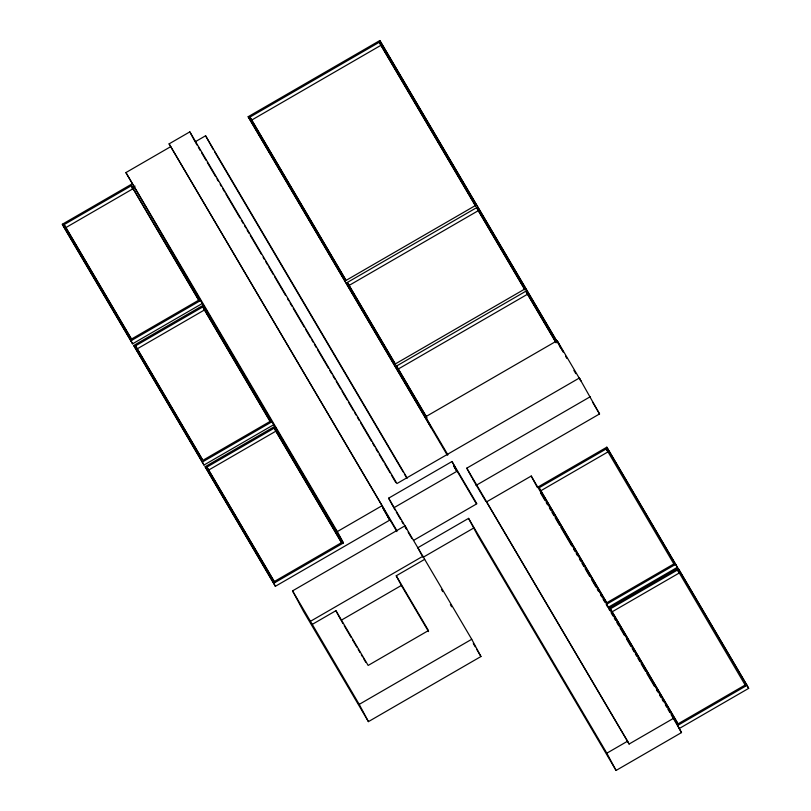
<?xml version="1.0" encoding="UTF-8"?>
<svg xmlns="http://www.w3.org/2000/svg" width="811" height="811" viewBox="0 0 811 811"><rect width="100%" height="100%" fill="white"/><g stroke="black" fill="none" stroke-linecap="round" stroke-linejoin="round"><path stroke-width="1.22" d="M275.375 586.302L273.753 583.251L343.398 542.954L274.767 426.424L205.122 466.72L275.375 586.302L389.726 520.135L382.032 505.719L169.094 143.871L189.835 131.869L396.944 483.559L579.338 378.027L599.542 413.945L476.016 485.414M203.368 305.189L273.621 424.771L203.977 465.058L133.724 345.486L203.368 305.189L205.001 308.231L125.908 172.581L170.614 146.71M406.929 477.669L205.589 135.772L195.147 141.824L189.835 131.869M202.233 303.527L132.588 343.823L63.957 227.293L62.335 224.241L131.98 183.955M447.277 455.133L248.156 116.723L379.822 40.55L558.759 344.401M64.11 224.617L131.433 185.668L198.827 300.111L131.504 339.059L64.11 224.617L131.848 339.931M249.94 117.098L379.274 42.263L475.418 205.538L346.094 280.373L249.94 117.098L345.79 280.16M131.808 188.04L135.082 186.135M65.732 227.668L133.055 188.71L131.433 185.668M251.562 120.15L380.896 45.315L379.274 42.263M132.588 343.823L130.956 340.782L200.601 300.486M135.508 345.851L202.821 306.903L270.225 421.345L202.902 460.303L135.508 345.851L201.959 458.985M137.13 348.902L204.453 309.954L202.821 306.903M347.321 282.461L476.655 207.636L524.636 289.111L395.302 363.936L347.321 282.461L395.646 364.818M348.943 285.513L478.277 210.678L476.655 207.636M203.977 465.058L202.355 462.017L271.999 421.72M206.896 467.095L274.219 428.137L341.613 542.589L274.3 581.538L206.896 467.095L274.635 582.399M208.528 470.137L275.852 431.188L274.219 428.137M426.13 416.58L396.528 366.035L525.863 291.2L555.748 341.938M398.16 369.076L527.495 294.241L525.863 291.2M248.156 116.723L431.584 428.208L425.511 416.834L557.177 340.661L580.858 380.876L579.338 378.027M393.213 506.743L388.641 498.167L451.991 461.52L476.868 503.763L413.519 540.42M343.398 542.954L337.325 531.58L382.032 505.719M451.991 461.52L457.14 471.161L393.791 507.818L395.038 509.937M471.951 477.801L466.791 468.16L590.327 396.68M388.641 498.167L471.728 639.271L480.943 656.525L368.427 721.628L303.446 611.281L292.548 590.874L405.064 525.771L406.747 528.914M531.225 476.037L486.519 501.908L629.103 744.032L673.809 718.161L531.225 476.037L537.298 487.411L606.81 447.196L677.378 567.305L607.865 607.52M673.809 718.161L681.504 732.586L616.066 770.45L606.841 753.186L468.565 518.371L417.827 547.729L421.832 555.231M606.486 602.553L539.072 487.786L606.263 448.909L674.316 564.76M368.427 721.628L359.212 704.374L310.461 621.297L422.977 556.194M422.977 557.38L473.715 528.022M540.694 490.827L607.885 451.95L606.263 448.909M312.144 624.45L335.916 610.693L368.153 665.436L428.472 630.542L396.234 575.79L424.66 559.347M396.234 575.79L401.384 585.441L341.066 620.334L335.916 610.693M359.212 704.374L471.728 639.271M673.971 563.888L606.78 602.766L539.072 487.786M675.745 564.253L606.233 604.479L607.317 606.506M681.504 732.586L679.152 728.582L748.665 688.367L747.043 685.315L678.097 568.258L608.585 608.473L609.862 610.642M677.144 722.53L610.369 608.848L677.56 569.971L745.613 685.822M611.991 611.889L679.182 573.022L677.56 569.971M606.841 753.186L627.582 741.193L466.791 468.16M745.268 684.95L678.077 723.828L610.369 608.848M679.152 728.582L677.53 725.541L747.043 685.315M560.036 346.581L563.25 352.025L557.177 340.661M557.208 342.06L379.822 40.55M559.124 345.324L560.411 347.503M565.541 356.211L566.828 358.391M573.884 370.374L575.81 373.648M592.486 401.962L599.542 413.945M380.896 45.315L475.763 206.41M478.277 210.678L524.981 289.983M527.495 294.241L556.103 342.83M677.378 567.305L606.81 447.196M748.665 688.367L678.097 568.258M540.491 492.835L544.951 500.417M546.229 502.587L547.506 504.756M549.422 508.01L550.699 510.18M551.977 512.339L553.893 515.593M555.17 517.763L559.641 525.346M560.908 527.515L571.765 545.945M573.681 549.199L574.958 551.368M576.236 553.528L577.513 555.697M579.429 558.951L580.696 561.121M581.974 563.29L583.89 566.544M585.167 568.704L589.638 576.297M591.554 579.551L596.024 587.134M597.302 589.303L598.569 591.472M600.485 594.727L601.762 596.886M603.039 599.055L604.955 602.309M611.139 612.812L613.055 616.066M614.332 618.235L615.61 620.395M616.887 622.564L618.803 625.818M620.08 627.988L624.541 635.571M626.457 638.825L630.928 646.418M632.205 648.577L634.121 651.831M635.398 654.001L636.676 656.17M637.953 658.339L639.869 661.583M641.146 663.753L645.607 671.346M646.884 673.515L654.548 686.522M656.464 689.766L657.741 691.935M659.657 695.189L660.935 697.359M662.212 699.528L663.479 701.697M665.395 704.941L666.672 707.111M667.95 709.28L669.866 712.534M671.143 714.704L677.53 725.541M472.57 478.865L485.759 501.249M396.528 366.035L427.052 417.847M425.511 416.834L447.915 454.87M457.14 471.161L476.28 503.661M453.694 466.021L456.897 471.465L453.998 466.031M616.066 770.45L477.78 535.635L468.565 518.371M213.344 149.619L205.589 135.772M214.621 151.799L403.138 471.911M404.425 474.09L406.99 478.449M195.786 142.908L197.063 145.088M198.35 147.267L200.276 150.532M201.554 152.711L206.045 160.325M207.322 162.504L215.665 176.666M216.942 178.836L218.23 181.015M220.156 184.279L221.433 186.459M222.721 188.639L224.637 191.903M225.924 194.082L240.026 218.037M241.313 220.217L243.239 223.481M244.516 225.661L245.804 227.84M247.081 230.02L249.007 233.284M250.285 235.464L261.193 253.975M263.109 257.239L264.396 259.419M265.673 261.588L267.6 264.862M268.887 267.032L273.368 274.655M274.655 276.835L285.553 295.346M287.479 298.61L288.757 300.79M290.044 302.969L291.97 306.234M293.247 308.413L304.145 326.924M305.433 329.104L310.562 337.812M311.84 339.991L313.127 342.161M314.404 344.34L316.331 347.615M317.618 349.784L328.516 368.295M329.793 370.475L331.719 373.739M333.007 375.919L334.933 379.183M336.21 381.363L340.701 388.986M341.978 391.166L347.108 399.874M348.395 402.053L353.525 410.761M354.802 412.941L356.09 415.12M357.367 417.3L359.293 420.564M360.581 422.744L371.479 441.255M372.756 443.424L374.682 446.699M375.969 448.868L377.885 452.143M379.173 454.312L383.664 461.935M384.941 464.115L390.071 472.823M391.358 475.003L395.839 482.626M396.285 512.055L400.654 519.476M401.911 521.605L403.158 523.724M405.024 526.897L406.281 529.025M408.146 532.198L411.897 538.565M441.448 589.455L442.725 591.614M450.369 604.6L451.636 606.76M473.3 643.549L475.216 646.793M476.483 648.952L480.943 656.525M169.094 143.871L396.691 530.343M383.197 508.345L396.903 531.6M389.726 520.135L383.096 508.477M401.384 585.441L428.563 631.597M125.908 172.581L337.325 531.58M273.621 424.771L276.399 429.465L274.767 426.424M133.055 188.71L199.171 300.982M204.453 309.954L270.56 422.217M275.852 431.188L341.958 543.451M341.705 621.408L342.962 623.558M344.229 625.707L351.183 637.507M352.45 639.656L356.87 647.168M358.138 649.317L360.033 652.541M361.3 654.69L362.558 656.829M363.825 658.978L365.72 662.202M292.548 590.874L310.461 621.297M62.335 224.241L130.956 340.782M133.724 345.486L202.355 462.017M205.122 466.72L273.753 583.251M627.582 741.193L629.103 744.032"/></g></svg>
